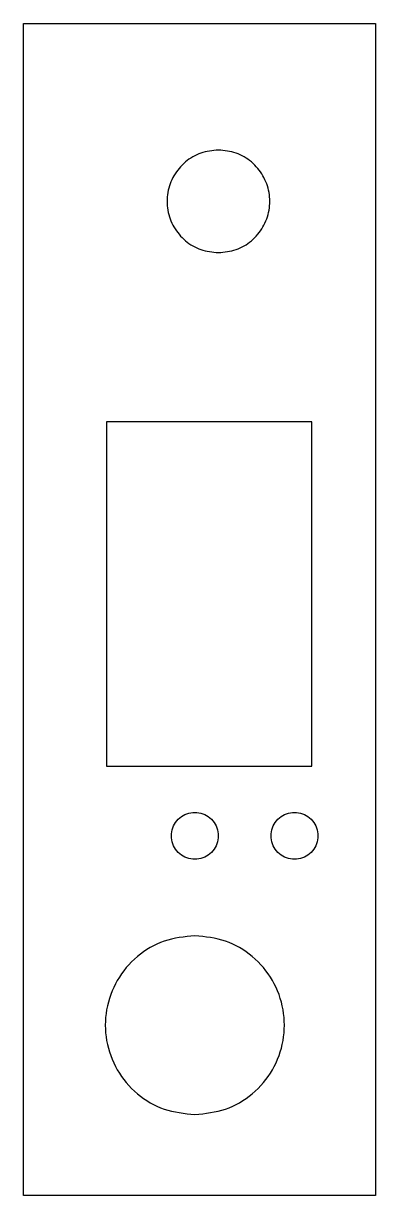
# Model space of a CAD drawing. Extents: x 2.1 to 26.1, y 2.1 to 82.1.
import ezdxf

# ---------------------------------------------------------------- set-up
doc = ezdxf.new("R2010")
doc.units = 0
doc.layers.get('0').update_dxf_attribs({"linetype": 'CONTINUOUS'})

msp = doc.modelspace()

# ---------------------------------------------------------------- linework, layer by layer
at = {"color": 7}
for points in [[(26.132277, 82.132287), (26.132277, 2.132287), (2.132293, 2.132287), (2.132293, 82.132287)], [(15.422129, 73.490022)], [(7.791148, 54.935031), (7.791148, 31.43503), (21.791152, 31.43503), (21.791152, 54.935031)], [(13.815605, 28.285031)], [(20.608597, 28.285031)], [(13.815605, 19.863272)]]:
    msp.add_lwpolyline(points, close=True, dxfattribs=at)
for points, knots in [([(15.422129, 73.490022), (15.01276, 73.4484), (14.199885, 73.365752), (13.125465, 72.721663), (12.326611, 71.778288), (11.902905, 70.609732), (11.902905, 69.370312), (12.326611, 68.201756), (13.125465, 67.258381), (14.199885, 66.614292), (15.01276, 66.531644), (15.422129, 66.490022)], [0, 0, 0, 0, 1.221802, 2.426106, 3.647907, 4.869709, 6.074013, 7.295814, 8.517616, 9.72192, 10.943722, 10.943722, 10.943722, 10.943722]), ([(15.422129, 66.490022), (15.831497, 66.531644), (16.644372, 66.614292), (17.718792, 67.258381), (18.517646, 68.201756), (18.941352, 69.370312), (18.941352, 70.609732), (18.517646, 71.778288), (17.718792, 72.721663), (16.644372, 73.365752), (15.831497, 73.4484), (15.422129, 73.490022)], [0, 0, 0, 0, 1.221802, 2.426106, 3.647907, 4.869709, 6.074013, 7.295814, 8.517616, 9.72192, 10.943722, 10.943722, 10.943722, 10.943722]), ([(13.815605, 28.285031), (13.628542, 28.265914), (13.257092, 28.227954), (12.766215, 27.933447), (12.401262, 27.502239), (12.207702, 26.96827), (12.207702, 26.401668), (12.401262, 25.868446), (12.766215, 25.434253), (13.257092, 25.150841), (13.815605, 25.051888), (14.374118, 25.150841), (14.864995, 25.434253), (15.229949, 25.868446), (15.423508, 26.401668), (15.423508, 26.96827), (15.229949, 27.502239), (14.864995, 27.933447), (14.374118, 28.227954), (14.002668, 28.265914), (13.815605, 28.285031)], [0, 0, 0, 0, 0.558343, 1.108695, 1.667037, 2.22538, 2.775732, 3.334074, 3.892417, 4.442769, 5.001112, 5.559454, 6.109806, 6.668149, 7.226492, 7.776844, 8.335186, 8.893529, 9.443881, 10.002223, 10.002223, 10.002223, 10.002223]), ([(20.608597, 28.285031), (20.421533, 28.265914), (20.050084, 28.227954), (19.559207, 27.933447), (19.194253, 27.502239), (19.000694, 26.96827), (19.000694, 26.401668), (19.194253, 25.868446), (19.559207, 25.434253), (20.050084, 25.150841), (20.608597, 25.051888), (21.16711, 25.150841), (21.657987, 25.434253), (22.02294, 25.868446), (22.2165, 26.401668), (22.2165, 26.96827), (22.02294, 27.502239), (21.657987, 27.933447), (21.16711, 28.227954), (20.79566, 28.265914), (20.608597, 28.285031)], [0, 0, 0, 0, 0.558343, 1.108695, 1.667037, 2.22538, 2.775732, 3.334074, 3.892417, 4.442769, 5.001112, 5.559454, 6.109806, 6.668149, 7.226492, 7.776844, 8.335186, 8.893529, 9.443881, 10.002223, 10.002223, 10.002223, 10.002223]), ([(13.815605, 19.863272), (13.102178, 19.790678), (11.685541, 19.646531), (9.813149, 18.523935), (8.420998, 16.879805), (7.682617, 14.843279), (7.682617, 12.683265), (8.420998, 10.646738), (9.813149, 9.002608), (11.685541, 7.880012), (13.102178, 7.735865), (13.815605, 7.663272)], [0, 0, 0, 0, 2.129312, 4.228133, 6.357444, 8.486756, 10.585577, 12.714888, 14.8442, 16.943021, 19.072333, 19.072333, 19.072333, 19.072333]), ([(13.815605, 7.663272), (14.529032, 7.735865), (15.945669, 7.880012), (17.818061, 9.002608), (19.210212, 10.646738), (19.948593, 12.683265), (19.948593, 14.843279), (19.210212, 16.879805), (17.818061, 18.523935), (15.945669, 19.646531), (14.529032, 19.790678), (13.815605, 19.863272)], [0, 0, 0, 0, 2.129312, 4.228133, 6.357444, 8.486756, 10.585577, 12.714888, 14.8442, 16.943021, 19.072333, 19.072333, 19.072333, 19.072333])]:
    msp.add_open_spline(points, degree=3, knots=knots, dxfattribs=at)

doc.saveas('drawing.dxf')
